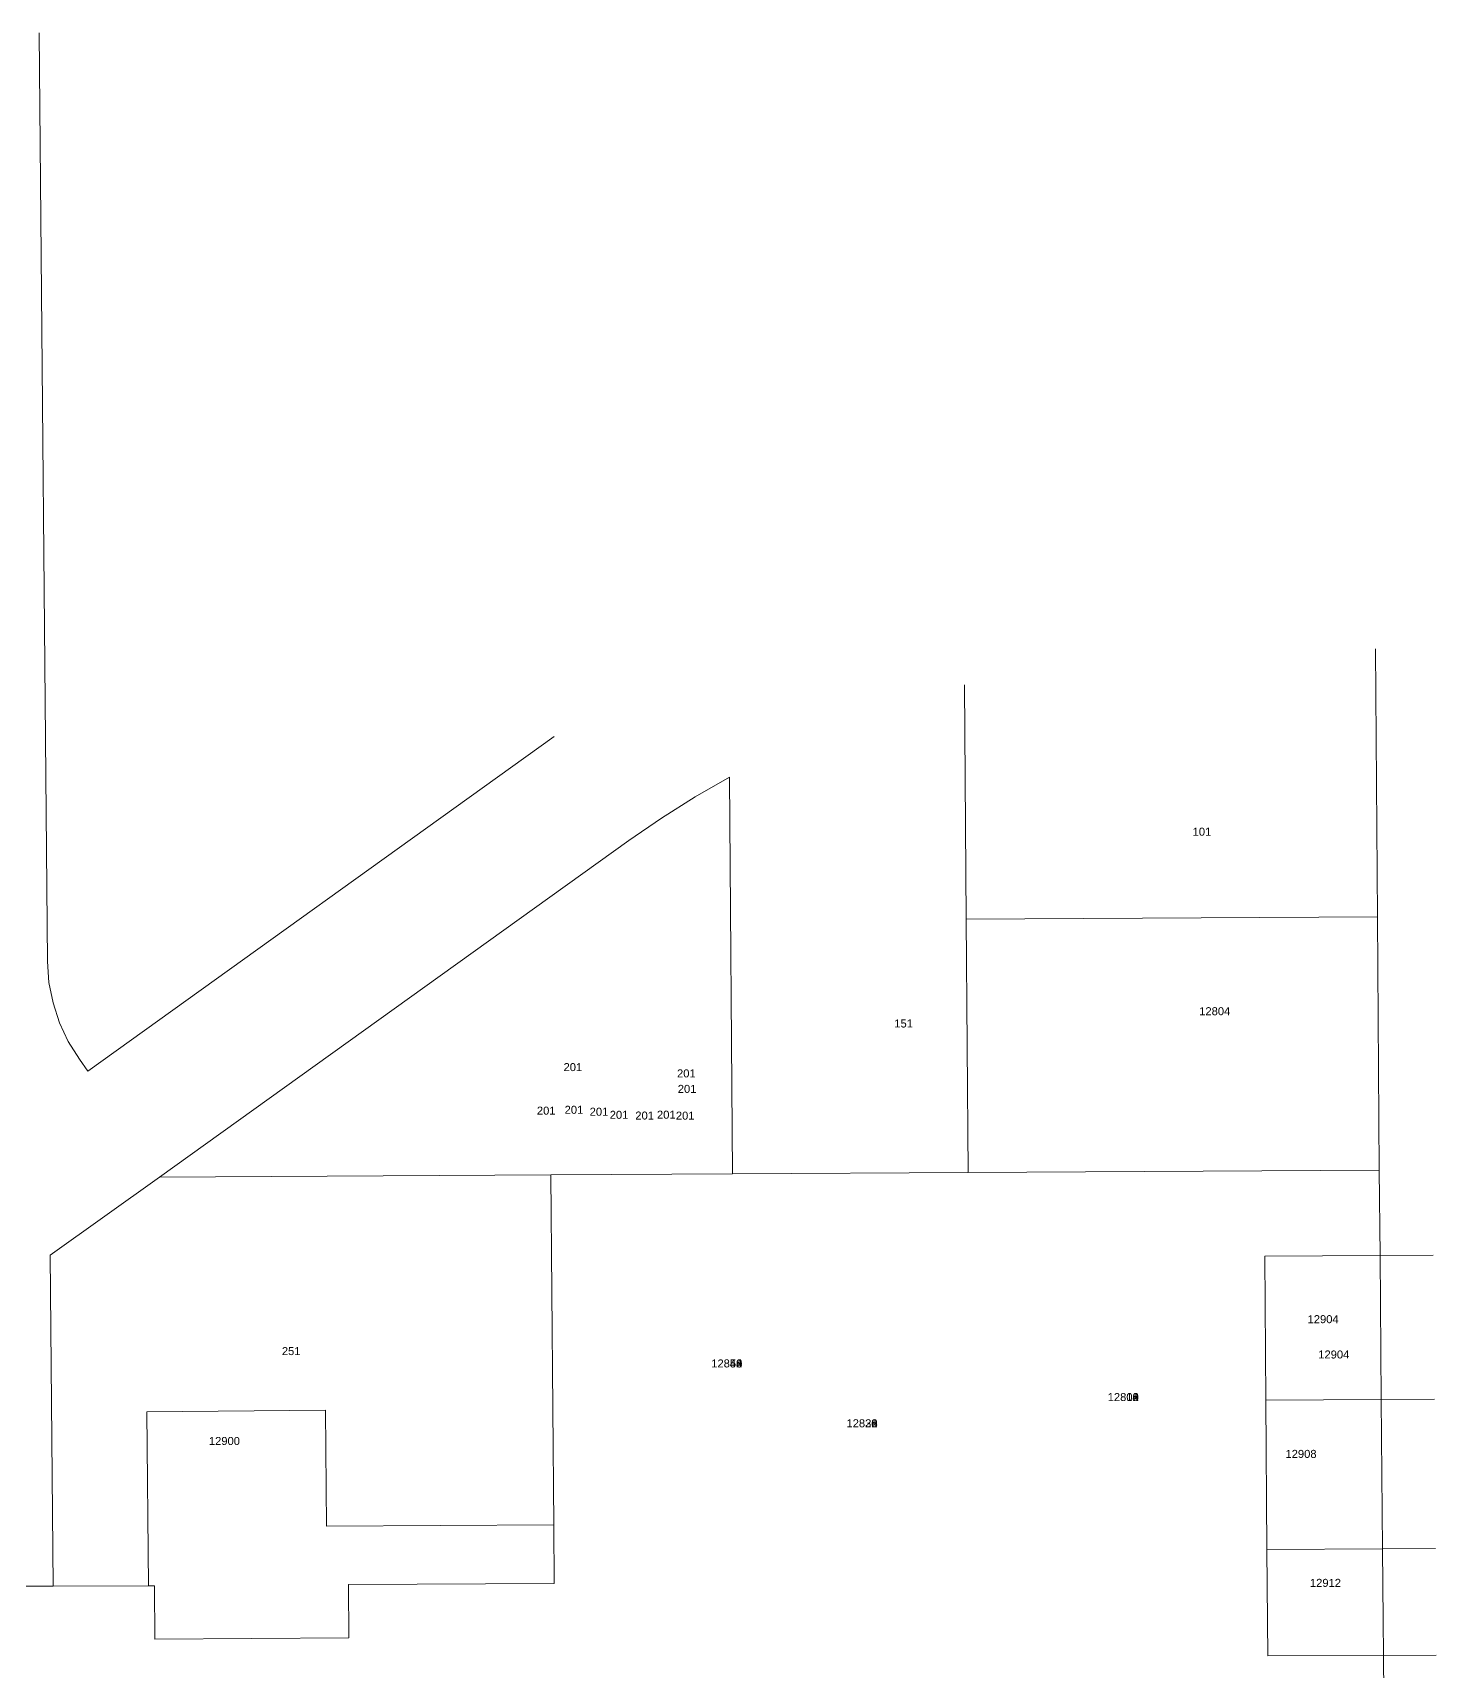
# Model space of a CAD drawing. Header units: feet. Extents: x 865220 to 2822444, y -2240498 to 975731.
# Drawn here: x 2810921 to 2812237, y 973868 to 975404 of the extents above; entities that cross this region are included whole.
import ezdxf
from ezdxf.enums import TextEntityAlignment as Align

# ---------------------------------------------------------------- set-up
doc = ezdxf.new("R2010")
doc.units = ezdxf.units.FT
doc.header["$LTSCALE"] = 0.015
doc.header["$MEASUREMENT"] = 0
doc.layers.add('Dakota County Addresses', color=7, linetype='Continuous')
doc.layers.add('Dakota County Parcels', color=7, linetype='Continuous')
doc.styles.add('Dimensions 100', font='arial.ttf')

# ---------------------------------------------------------------- blocks, each defined once
blk = doc.blocks.new('ACMAP_ANN_TEMPLATE_Dakota County Addresses')
at = {"layer": 'Dakota County Addresses', "style": 'Dimensions 100'}
blk.add_attdef('DakotaCountyAddress', text='', height=50, dxfattribs=at).set_placement((0, 0), align=Align.CENTER)

msp = doc.modelspace()

# ---------------------------------------------------------------- linework, layer by layer
at = {"layer": 'Dakota County Parcels', "lineweight": 5}
for p, q in [((2810934.8, 974533.6), (2810927.1, 975404.3)), ((2812181.7, 974575.6), (2812179.9, 974826.7)), ((2811796.2, 974573.4), (2811794.6, 974793)), ((2810972.8, 974430.9), (2811410, 974744.6)), ((2811577, 974334.6), (2811574.2, 974706.5)), ((2811039.8, 974331.5), (2811479.9, 974647.1)), ((2811796.2, 974573.4), (2812181.7, 974575.6)), ((2811798, 974335.9), (2811796.2, 974573.4)), ((2812183.5, 974338.1), (2812181.7, 974575.6)), ((2810964.7, 974442.1), (2810972.8, 974430.9)), ((2811039.8, 974331.5), (2811406.6, 974333.6)), ((2811406.6, 974333.6), (2811577, 974334.6)), ((2811409.5, 974005.6), (2811406.6, 974333.6)), ((2811577, 974334.6), (2811798, 974335.9)), ((2811798, 974335.9), (2812183.5, 974338.1)), ((2812184.2, 974258.1), (2812183.5, 974338.1)), ((2810937.4, 974258.5), (2811039.8, 974331.5)), ((2810940.2, 973947.9), (2810937.4, 974258.5)), ((2812076.1, 974257.5), (2812184.2, 974258.1)), ((2812077.1, 974122.5), (2812076.1, 974257.5)), ((2812184.2, 974258.1), (2812234.1, 974258.4)), ((2812185.3, 974123.1), (2812184.2, 974258.1)), ((2812077.1, 974122.5), (2812185.3, 974123.1)), ((2812078.1, 973982.5), (2812077.1, 974122.5)), ((2812185.3, 974123.1), (2812235.1, 974123.4)), ((2812186.5, 973983.1), (2812185.3, 974123.1)), ((2811028, 974111.4), (2811195.4, 974112.9)), ((2811029.5, 973948.5), (2811028, 974111.4)), ((2811195.4, 974112.9), (2811196.4, 974004.4)), ((2811196.4, 974004.4), (2811409.5, 974005.6)), ((2811410, 973950.7), (2811409.5, 974005.6)), ((2812078.1, 973982.5), (2812186.5, 973983.1)), ((2812186.5, 973983.1), (2812236.1, 973983.4)), ((2811217.2, 973949.5), (2811410, 973950.7)), ((2811217.5, 973899.5), (2811217.2, 973949.5)), ((2810940.2, 973947.9), (2811029.5, 973948.5)), ((2811029.5, 973948.5), (2811035.2, 973948.5)), ((2811035.5, 973898.5), (2811035.2, 973948.5)), ((2811035.5, 973898.5), (2811217.5, 973899.5)), ((2812078.9, 973882.6), (2812187.4, 973883.2))]:
    msp.add_line(p, q, dxfattribs=at)
for points in [[(2811574.2, 974706.5), (2811542, 974687.9), (2811510.6, 974668.1), (2811479.9, 974647.1)], [(2810934.8, 974533.6), (2810936.2, 974514.1), (2810940, 974494.9), (2810946, 974476.3), (2810954.3, 974458.6), (2810964.7, 974442.1)], [(2812078.9, 973882.6), (2812078.6, 973915.6), (2812078.1, 973982.5)], [(2812187.4, 973883.2), (2812187.1, 973916.1), (2812186.5, 973983.1)], [(2810910, 973948.1), (2810910.2, 973948.1), (2810940.2, 973947.9)], [(2812187.4, 973883.2), (2812187.4, 973883.2), (2812236.9, 973883.4)], [(2812191.5, 973395.8), (2812187.4, 973883.2), (2812187.4, 973883.2)]]:
    msp.add_lwpolyline(points, dxfattribs=at)

# ---------------------------------------------------------------- block references
at = {"layer": 'Dakota County Addresses', "lineweight": 5, "xscale": 0.15, "yscale": 0.15, "zscale": 0.15}
for p, values in [((2812017.2, 974651.6), {'DakotaCountyAddress': '101'}), ((2812029.2, 974483.3), {'DakotaCountyAddress': '12804'}), ((2811737.5, 974471.8), {'DakotaCountyAddress': '151'}), ((2811737.5, 974471.8), {'DakotaCountyAddress': '151'}), ((2811737.5, 974471.8), {'DakotaCountyAddress': '151'}), ((2811737.5, 974471.8), {'DakotaCountyAddress': '151'}), ((2811737.5, 974471.8), {'DakotaCountyAddress': '151'}), ((2811427.4, 974430.9), {'DakotaCountyAddress': '201'}), ((2811533.8, 974425), {'DakotaCountyAddress': '201'}), ((2811534.5, 974410.5), {'DakotaCountyAddress': '201'}), ((2811402.4, 974390.1), {'DakotaCountyAddress': '201'}), ((2811428.4, 974390.9), {'DakotaCountyAddress': '201'}), ((2811451.9, 974389.1), {'DakotaCountyAddress': '201'}), ((2811470.7, 974386.2), {'DakotaCountyAddress': '201'}), ((2811494.7, 974385.5), {'DakotaCountyAddress': '201'}), ((2811515, 974386.3), {'DakotaCountyAddress': '201'}), ((2811532.7, 974385.4), {'DakotaCountyAddress': '201'}), ((2812130.8, 974194.6), {'DakotaCountyAddress': '12904'}), ((2811163.3, 974164.7), {'DakotaCountyAddress': '251'}), ((2812140.8, 974161.5), {'DakotaCountyAddress': '12904'}), ((2811571.7, 974153.1), {'DakotaCountyAddress': '12840'}), ((2811571.7, 974153.1), {'DakotaCountyAddress': '12844'}), ((2811571.7, 974153.1), {'DakotaCountyAddress': '12850'}), ((2811571.7, 974153.1), {'DakotaCountyAddress': '12840'}), ((2811571.7, 974153.1), {'DakotaCountyAddress': '12850'}), ((2811571.7, 974153.1), {'DakotaCountyAddress': '12842'}), ((2811571.7, 974153.1), {'DakotaCountyAddress': '12848'}), ((2811571.7, 974153.1), {'DakotaCountyAddress': '12850'}), ((2811571.7, 974153.1), {'DakotaCountyAddress': '12842'}), ((2811571.7, 974153.1), {'DakotaCountyAddress': '12840'}), ((2811571.7, 974153.1), {'DakotaCountyAddress': '12840'}), ((2811571.7, 974153.1), {'DakotaCountyAddress': '12850'}), ((2811571.7, 974153.1), {'DakotaCountyAddress': '12846'}), ((2811571.7, 974153.1), {'DakotaCountyAddress': '12844'}), ((2811571.7, 974153.1), {'DakotaCountyAddress': '12848'}), ((2811571.7, 974153.1), {'DakotaCountyAddress': '12848'}), ((2811571.7, 974153.1), {'DakotaCountyAddress': '12848'}), ((2811571.7, 974153.1), {'DakotaCountyAddress': '12848'}), ((2811571.7, 974153.1), {'DakotaCountyAddress': '12842'}), ((2811571.7, 974153.1), {'DakotaCountyAddress': '12846'}), ((2811571.7, 974153.1), {'DakotaCountyAddress': '12846'}), ((2811571.7, 974153.1), {'DakotaCountyAddress': '12846'}), ((2811571.7, 974153.1), {'DakotaCountyAddress': '12844'}), ((2811571.7, 974153.1), {'DakotaCountyAddress': '12842'}), ((2811571.7, 974153.1), {'DakotaCountyAddress': '12846'}), ((2811571.7, 974153.1), {'DakotaCountyAddress': '12842'}), ((2811571.7, 974153.1), {'DakotaCountyAddress': '12846'}), ((2811571.7, 974153.1), {'DakotaCountyAddress': '12842'}), ((2811571.7, 974153.1), {'DakotaCountyAddress': '12842'}), ((2811571.7, 974153.1), {'DakotaCountyAddress': '12840'}), ((2811571.7, 974153.1), {'DakotaCountyAddress': '12840'}), ((2811571.7, 974153.1), {'DakotaCountyAddress': '12844'}), ((2811571.7, 974153.1), {'DakotaCountyAddress': '12850'}), ((2811571.7, 974153.1), {'DakotaCountyAddress': '12844'}), ((2811571.7, 974153.1), {'DakotaCountyAddress': '12844'}), ((2811571.7, 974153.1), {'DakotaCountyAddress': '12848'}), ((2811571.7, 974153.1), {'DakotaCountyAddress': '12844'}), ((2811571.7, 974153.1), {'DakotaCountyAddress': '12850'}), ((2811571.7, 974153.1), {'DakotaCountyAddress': '12846'}), ((2811571.7, 974153.1), {'DakotaCountyAddress': '12848'}), ((2811571.7, 974153.1), {'DakotaCountyAddress': '12840'}), ((2811571.7, 974153.1), {'DakotaCountyAddress': '12850'}), ((2811943.4, 974121.6), {'DakotaCountyAddress': '12816'}), ((2811943.4, 974121.6), {'DakotaCountyAddress': '12810'}), ((2811943.4, 974121.6), {'DakotaCountyAddress': '12816'}), ((2811943.4, 974121.6), {'DakotaCountyAddress': '12808'}), ((2811943.4, 974121.6), {'DakotaCountyAddress': '12814'}), ((2811943.4, 974121.6), {'DakotaCountyAddress': '12812'}), ((2811943.4, 974121.6), {'DakotaCountyAddress': '12814'}), ((2811943.4, 974121.6), {'DakotaCountyAddress': '12814'}), ((2811943.4, 974121.6), {'DakotaCountyAddress': '12818'}), ((2811943.4, 974121.6), {'DakotaCountyAddress': '12810'}), ((2811943.4, 974121.6), {'DakotaCountyAddress': '12816'}), ((2811943.4, 974121.6), {'DakotaCountyAddress': '12816'}), ((2811943.4, 974121.6), {'DakotaCountyAddress': '12814'}), ((2811943.4, 974121.6), {'DakotaCountyAddress': '12810'}), ((2811943.4, 974121.6), {'DakotaCountyAddress': '12810'}), ((2811943.4, 974121.6), {'DakotaCountyAddress': '12812'}), ((2811943.4, 974121.6), {'DakotaCountyAddress': '12808'}), ((2811943.4, 974121.6), {'DakotaCountyAddress': '12812'}), ((2811943.4, 974121.6), {'DakotaCountyAddress': '12810'}), ((2811943.4, 974121.6), {'DakotaCountyAddress': '12818'}), ((2811943.4, 974121.6), {'DakotaCountyAddress': '12814'}), ((2811943.4, 974121.6), {'DakotaCountyAddress': '12808'}), ((2811943.4, 974121.6), {'DakotaCountyAddress': '12814'}), ((2811943.4, 974121.6), {'DakotaCountyAddress': '12812'}), ((2811943.4, 974121.6), {'DakotaCountyAddress': '12808'}), ((2811943.4, 974121.6), {'DakotaCountyAddress': '12812'}), ((2811943.4, 974121.6), {'DakotaCountyAddress': '12816'}), ((2811943.4, 974121.6), {'DakotaCountyAddress': '12808'}), ((2811943.4, 974121.6), {'DakotaCountyAddress': '12810'}), ((2811943.4, 974121.6), {'DakotaCountyAddress': '12818'}), ((2811943.4, 974121.6), {'DakotaCountyAddress': '12818'}), ((2811943.4, 974121.6), {'DakotaCountyAddress': '12818'}), ((2811943.4, 974121.6), {'DakotaCountyAddress': '12810'}), ((2811943.4, 974121.6), {'DakotaCountyAddress': '12816'}), ((2811943.4, 974121.6), {'DakotaCountyAddress': '12818'}), ((2811943.4, 974121.6), {'DakotaCountyAddress': '12808'}), ((2811943.4, 974121.6), {'DakotaCountyAddress': '12808'}), ((2811943.4, 974121.6), {'DakotaCountyAddress': '12816'}), ((2811943.4, 974121.6), {'DakotaCountyAddress': '12814'}), ((2811943.4, 974121.6), {'DakotaCountyAddress': '12818'}), ((2811943.4, 974121.6), {'DakotaCountyAddress': '12812'}), ((2811943.4, 974121.6), {'DakotaCountyAddress': '12812'}), ((2811698.5, 974097), {'DakotaCountyAddress': '12822'}), ((2811698.5, 974097), {'DakotaCountyAddress': '12826'}), ((2811698.5, 974097), {'DakotaCountyAddress': '12836'}), ((2811698.5, 974097), {'DakotaCountyAddress': '12824'}), ((2811698.5, 974097), {'DakotaCountyAddress': '12824'}), ((2811698.5, 974097), {'DakotaCountyAddress': '12834'}), ((2811698.5, 974097), {'DakotaCountyAddress': '12838'}), ((2811698.5, 974097), {'DakotaCountyAddress': '12828'}), ((2811698.5, 974097), {'DakotaCountyAddress': '12826'}), ((2811698.5, 974097), {'DakotaCountyAddress': '12822'}), ((2811698.5, 974097), {'DakotaCountyAddress': '12820'}), ((2811698.5, 974097), {'DakotaCountyAddress': '12824'}), ((2811698.5, 974097), {'DakotaCountyAddress': '12824'}), ((2811698.5, 974097), {'DakotaCountyAddress': '12832'}), ((2811698.5, 974097), {'DakotaCountyAddress': '12832'}), ((2811698.5, 974097), {'DakotaCountyAddress': '12830'}), ((2811698.5, 974097), {'DakotaCountyAddress': '12830'}), ((2811698.5, 974097), {'DakotaCountyAddress': '12824'}), ((2811698.5, 974097), {'DakotaCountyAddress': '12822'}), ((2811698.5, 974097), {'DakotaCountyAddress': '12832'}), ((2811698.5, 974097), {'DakotaCountyAddress': '12820'}), ((2811698.5, 974097), {'DakotaCountyAddress': '12832'}), ((2811698.5, 974097), {'DakotaCountyAddress': '12826'}), ((2811698.5, 974097), {'DakotaCountyAddress': '12836'}), ((2811698.5, 974097), {'DakotaCountyAddress': '12830'}), ((2811698.5, 974097), {'DakotaCountyAddress': '12832'}), ((2811698.5, 974097), {'DakotaCountyAddress': '12832'}), ((2811698.5, 974097), {'DakotaCountyAddress': '12838'}), ((2811698.5, 974097), {'DakotaCountyAddress': '12834'}), ((2811698.5, 974097), {'DakotaCountyAddress': '12832'}), ((2811698.5, 974097), {'DakotaCountyAddress': '12834'}), ((2811698.5, 974097), {'DakotaCountyAddress': '12822'}), ((2811698.5, 974097), {'DakotaCountyAddress': '12836'}), ((2811698.5, 974097), {'DakotaCountyAddress': '12820'}), ((2811698.5, 974097), {'DakotaCountyAddress': '12828'}), ((2811698.5, 974097), {'DakotaCountyAddress': '12826'}), ((2811698.5, 974097), {'DakotaCountyAddress': '12820'}), ((2811698.5, 974097), {'DakotaCountyAddress': '12822'}), ((2811698.5, 974097), {'DakotaCountyAddress': '12824'}), ((2811698.5, 974097), {'DakotaCountyAddress': '12834'}), ((2811698.5, 974097), {'DakotaCountyAddress': '12830'}), ((2811698.5, 974097), {'DakotaCountyAddress': '12826'}), ((2811698.5, 974097), {'DakotaCountyAddress': '12838'}), ((2811698.5, 974097), {'DakotaCountyAddress': '12836'}), ((2811698.5, 974097), {'DakotaCountyAddress': '12836'}), ((2811698.5, 974097), {'DakotaCountyAddress': '12834'}), ((2811698.5, 974097), {'DakotaCountyAddress': '12826'}), ((2811698.5, 974097), {'DakotaCountyAddress': '12838'}), ((2811698.5, 974097), {'DakotaCountyAddress': '12834'}), ((2811698.5, 974097), {'DakotaCountyAddress': '12828'}), ((2811698.5, 974097), {'DakotaCountyAddress': '12822'}), ((2811698.5, 974097), {'DakotaCountyAddress': '12830'}), ((2811698.5, 974097), {'DakotaCountyAddress': '12838'}), ((2811698.5, 974097), {'DakotaCountyAddress': '12820'}), ((2811698.5, 974097), {'DakotaCountyAddress': '12836'}), ((2811698.5, 974097), {'DakotaCountyAddress': '12828'}), ((2811698.5, 974097), {'DakotaCountyAddress': '12838'}), ((2811698.5, 974097), {'DakotaCountyAddress': '12822'}), ((2811698.5, 974097), {'DakotaCountyAddress': '12820'}), ((2811698.5, 974097), {'DakotaCountyAddress': '12830'}), ((2811698.5, 974097), {'DakotaCountyAddress': '12826'}), ((2811698.5, 974097), {'DakotaCountyAddress': '12838'}), ((2811698.5, 974097), {'DakotaCountyAddress': '12834'}), ((2811698.5, 974097), {'DakotaCountyAddress': '12828'}), ((2811698.5, 974097), {'DakotaCountyAddress': '12836'}), ((2811698.5, 974097), {'DakotaCountyAddress': '12820'}), ((2811698.5, 974097), {'DakotaCountyAddress': '12828'}), ((2811698.5, 974097), {'DakotaCountyAddress': '12828'}), ((2811698.5, 974097), {'DakotaCountyAddress': '12830'}), ((2811698.5, 974097), {'DakotaCountyAddress': '12824'}), ((2811100.7, 974080.4), {'DakotaCountyAddress': '12900'}), ((2812110.1, 974068.3), {'DakotaCountyAddress': '12908'}), ((2812133, 973947.4), {'DakotaCountyAddress': '12912'})]:
    msp.add_blockref('ACMAP_ANN_TEMPLATE_Dakota County Addresses', p, dxfattribs=at).add_auto_attribs(values)

doc.saveas('drawing.dxf')
